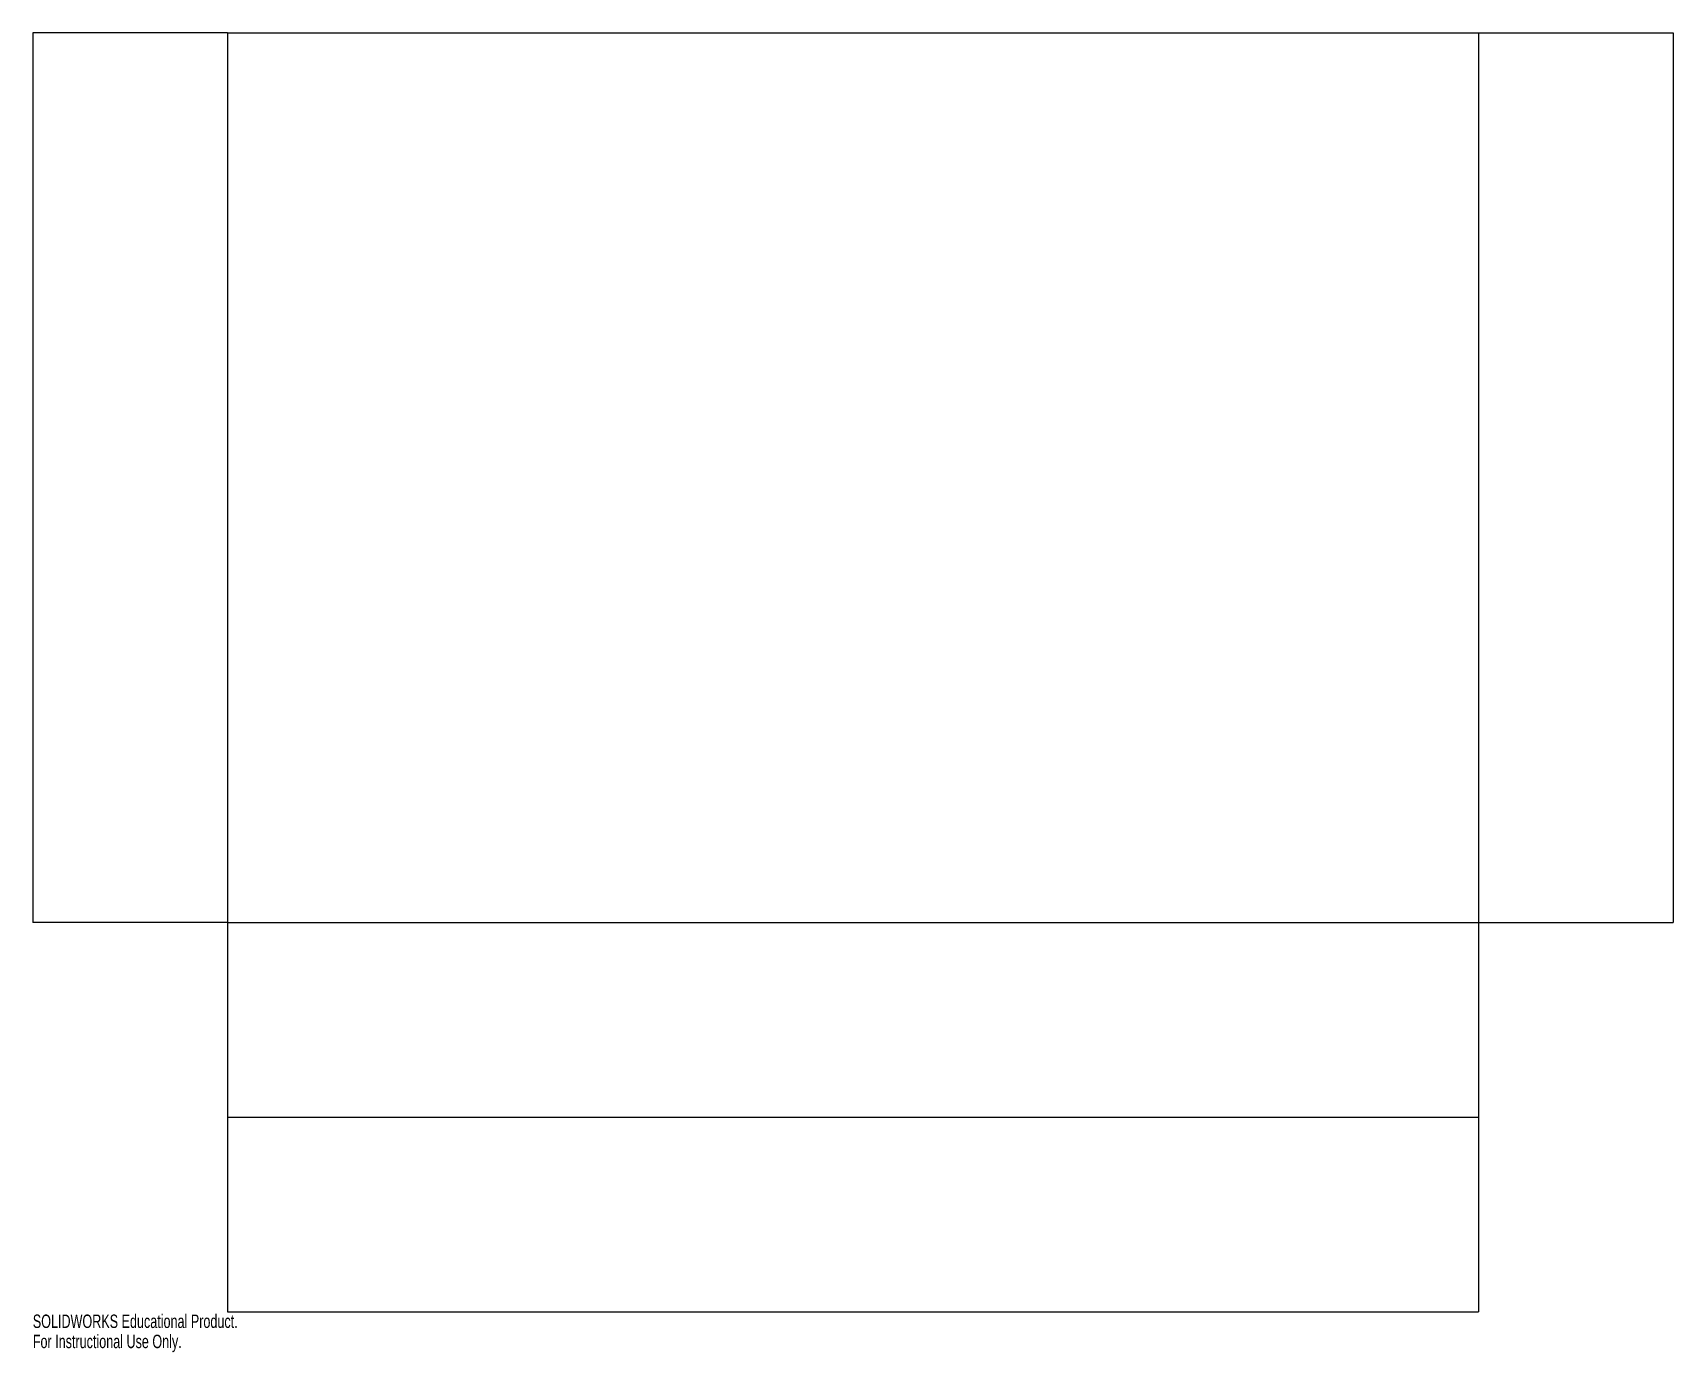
# Model space of a CAD drawing. Header units: centimetres. Extents: x -7 to 52, y -47.5 to 0.
import ezdxf

# ---------------------------------------------------------------- set-up
doc = ezdxf.new("R2010")
doc.units = ezdxf.units.CM
doc.styles.add('SLDTEXTSTYLE0', font='TXT', dxfattribs={"width": 0.7})

msp = doc.modelspace()

# ---------------------------------------------------------------- linework, layer by layer
at = {"color": 7, "linetype": 'Continuous'}
for p, q in [((0, 0), (-7, 0)), ((-7, 0), (-7, -32)), ((0, 0), (45, 0)), ((0, 0), (0, -32)), ((0, 0), (0, -32)), ((45, 0), (45, -32)), ((45, 0), (52, 0)), ((45, 0), (45, -32)), ((52, 0), (52, -32)), ((0, -32), (-7, -32)), ((0, -32), (45, -32)), ((0, -32), (45, -32)), ((0, -32), (0, -39)), ((45, -32), (45, -39)), ((45, -32), (52, -32)), ((0, -39), (45, -39)), ((0, -39), (45, -39)), ((0, -39), (0, -46)), ((45, -39), (45, -46)), ((0, -46), (45, -46))]:
    msp.add_line(p, q, dxfattribs=at)

# ---------------------------------------------------------------- texts
at = {"color": 7, "linetype": 'Continuous', "char_height": 0.48336, "attachment_point": 1, "style": 'SLDTEXTSTYLE0'}
for s, insert in [('SOLIDWORKS Educational Product.', (-7, -46.102)), ('For Instructional Use Only.', (-7, -46.827))]:
    msp.add_mtext(s, dxfattribs=dict(at, insert=insert))

doc.saveas('drawing.dxf')
